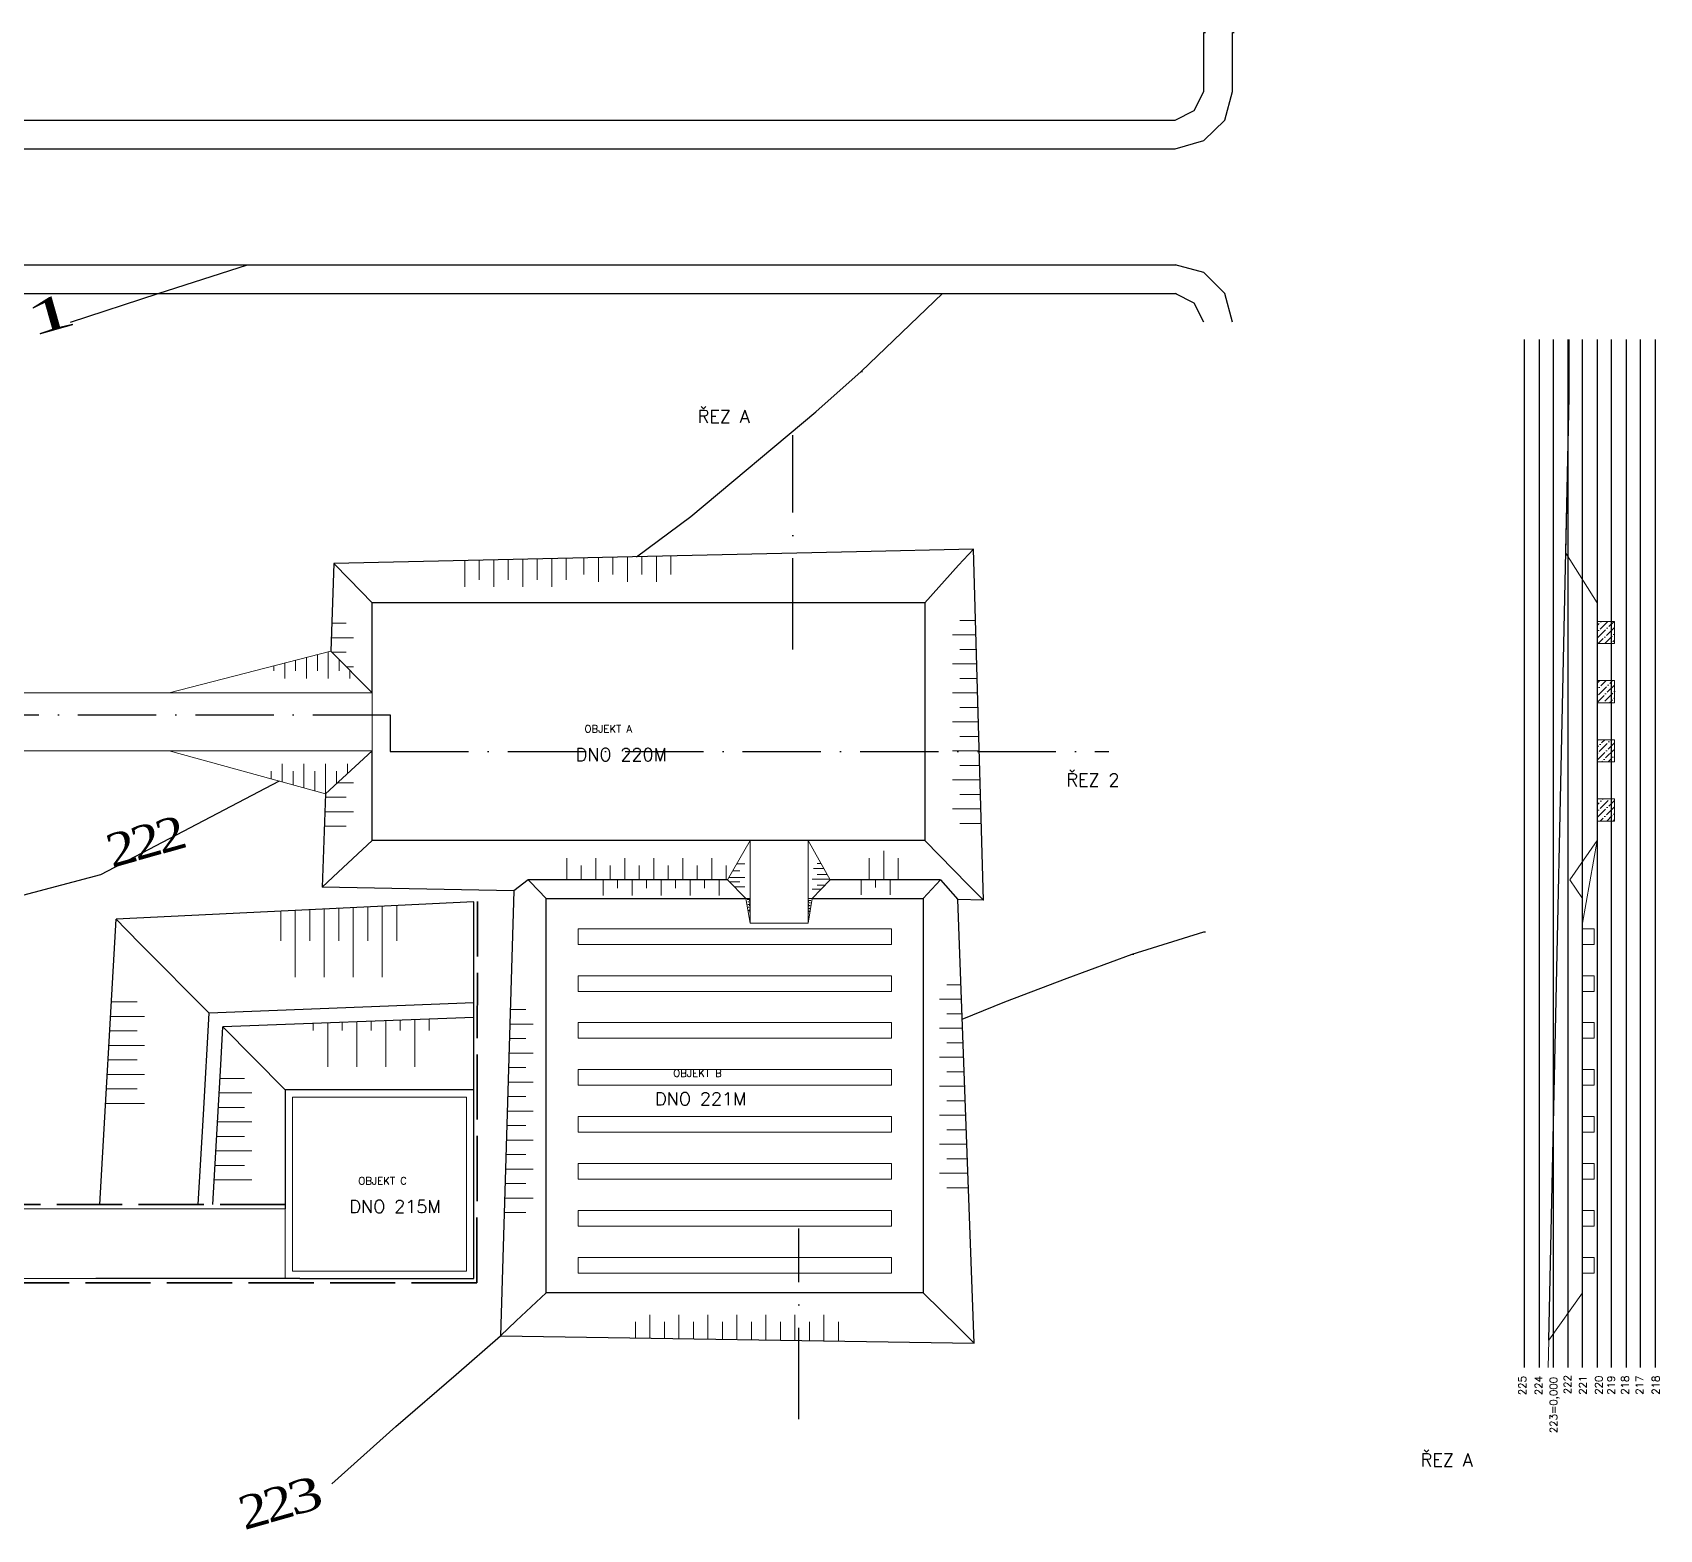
# Model space of a CAD drawing. Header units: millimetres. Extents: x -3518363 to 3223740, y -1530229 to 774657.
# Drawn here: x 275497 to 387701, y -999745 to -896481 of the extents above; entities that cross this region are included whole.
import ezdxf

# ---------------------------------------------------------------- set-up
doc = ezdxf.new("R2010")
doc.units = ezdxf.units.MM
doc.header["$LTSCALE"] = 15
doc.header["$MEASUREMENT"] = 0
doc.linetypes.add('ACAD_ISO02W100', pattern=[15, 12, -3])
doc.linetypes.add('ACAD_ISO10W100', pattern=[18, 12, -3, 0, -3])
doc.layers.get('0').update_dxf_attribs({"linetype": 'CONTINUOUS'})
doc.layers.get('DEFPOINTS').update_dxf_attribs({"linetype": 'CONTINUOUS'})
for name, color, linetype, lineweight in [('cesty', 7, 'CONTINUOUS', 15), ('HS', 90, 'ACAD_ISO10W100', 15), ('obj 2 pasy', 141, 'ACAD_ISO10W100', 15), ('pažení', 220, 'ACAD_ISO02W100', 30), ('texty', 255, 'CONTINUOUS', 15), ('ŘEZ', 11, 'ACAD_ISO10W100', 15)]:
    doc.layers.add(name, color=color, linetype=linetype, lineweight=lineweight)
for name, color, linetype in [('objekt 1', 40, 'CONTINUOUS'), ('objekt 2', 70, 'CONTINUOUS'), ('objekt 3', 150, 'CONTINUOUS'), ('ŘEZ bílá', 251, 'ACAD_ISO10W100'), ('ŘEZ čerch', 10, 'ACAD_ISO10W100')]:
    doc.layers.add(name, color=color, linetype=linetype)
doc.layers.add('svahovaní', color=7, linetype='CONTINUOUS', lineweight=15, true_color=0xe3331c)
doc.styles.add('romans', font='romans.shx')
doc.styles.add('TIMESNEWROMAN', font='times.ttf')

msp = doc.modelspace()

# ---------------------------------------------------------------- hatches: boundary and pattern name
at = {"layer": 'HS', "linetype": 'ByBlock', "extrusion": (1.93959e-16, -3.39308e-16, -1)}
h = msp.add_hatch(dxfattribs=at)
h.set_pattern_fill('ANSI36', color=256, scale=2500)
h.set_pattern_definition([(315, (52481.2, 81156.6), (607.66989, -165.72815), [781.25, -156.25, 0, -156.25])])
h.paths.add_polyline_path([(-383401.185, -950873.393), (-383401.185, -949343.393), (-384401.185, -949343.393), (-384401.185, -950873.393)])
h.paths.add_polyline_path([(-384401.185, -950873.393), (-384401.185, -949343.393), (-384601.185, -949343.393), (-384601.185, -950873.393)])
h.paths.add_polyline_path([(-383401.185, -946793.393), (-383401.185, -945263.393), (-384401.185, -945263.393), (-384401.185, -946793.393)])
h.paths.add_polyline_path([(-384401.185, -946793.393), (-384401.185, -945263.393), (-384601.185, -945263.393), (-384601.185, -946793.393)])
h.paths.add_polyline_path([(-383401.185, -942713.393), (-383401.185, -941183.393), (-384401.185, -941183.393), (-384401.185, -942713.393)])
h.paths.add_polyline_path([(-384401.185, -942713.393), (-384401.185, -941183.393), (-384601.185, -941183.393), (-384601.185, -942713.393)])
h.paths.add_polyline_path([(-383401.185, -938633.393), (-383401.185, -937103.393), (-384401.185, -937103.393), (-384401.185, -938633.393)])
h.paths.add_polyline_path([(-384401.185, -938633.393), (-384401.185, -937103.393), (-384601.185, -937103.393), (-384601.185, -938633.393)])

# ---------------------------------------------------------------- linework, layer by layer
for p, q in [((206107.585, -912503.744), (354402.304, -912503.744)), ((253981.185, -914484.091), (328981.185, -914484.091)), ((328981.185, -914484.091), (354402.304, -914484.091))]:
    msp.add_line(p, q)
at = {"elevation": 0}
for points in [[(202044.014, -896480.916), (202044.014, -900544.482), (202584.106, -902524.829), (204024.361, -903939.359), (206107.585, -904505.176), (354299.433, -904505.176), (356279.78, -903939.359), (357720.041, -902524.829), (358260.127, -900544.482), (358260.127, -896480.916), (358363.011, -896480.916)], [(204024.361, -896480.916), (204024.361, -900544.482), (204667.331, -901856.14), (206107.585, -902524.829), (354299.433, -902524.829), (355611.092, -901856.14), (356279.78, -900544.482), (356279.78, -896480.916), (356382.664, -896480.916)], [(278120.284, -916464.438), (284164.197, -914484.091), (290321.324, -912503.744)], [(358260.127, -916464.438), (357720.041, -914484.091), (356279.78, -913043.843), (354299.433, -912503.744), (354402.304, -912503.744)], [(332644.19, -919859.315), (338250.887, -914484.091), (338353.772, -914484.091)], [(356279.78, -916464.438), (355611.092, -915152.779), (354299.433, -914484.091), (354402.304, -914484.091)], [(329510.237, -922646.592), (332644.19, -919859.315), (332747.061, -919859.315)], [(317159.87, -932646.511), (320890.683, -929863.948), (329510.237, -922646.592)], [(274828.278, -955994.253), (280203.503, -954554.006), (292521.46, -948110.689)], [(351341.771, -960057.845), (356279.78, -958514.7), (356382.664, -958514.7)], [(339612.074, -964538.239), (342545.926, -963349.851), (346840.977, -961703.835), (351341.771, -960057.845), (351444.642, -960057.845)], [(296149.177, -996604.281), (300547.099, -992643.573), (304713.536, -989042.954), (307778.604, -986395.852)]]:
    msp.add_lwpolyline(points, dxfattribs=at)
at = {"layer": 'cesty', "linetype": 'ByBlock', "extrusion": (1.93959e-16, -3.39308e-16, -1)}
for p, q in [((324981.185, -935823.393), (326981.185, -935823.393)), ((326981.185, -935823.393), (328981.185, -935823.393)), ((296062.025, -939154.233), (284931.185, -942023.393)), ((298931.185, -942023.393), (296062.025, -939154.233)), ((284931.185, -942023.393), (262699.552, -942023.393)), ((298931.185, -942023.393), (284931.185, -942023.393)), ((298931.185, -942023.393), (298931.185, -946023.393)), ((284931.185, -946023.393), (262091.185, -946023.393)), ((284931.185, -946023.393), (298931.185, -946023.393)), ((295711.253, -948987.87), (284931.185, -946023.393)), ((298931.185, -946023.393), (295711.253, -948987.87)), ((323416.567, -954934.061), (324981.185, -952223.393)), ((326981.185, -952223.393), (324981.185, -952223.393)), ((324981.185, -952223.393), (324981.185, -957923.393)), ((328981.185, -952223.393), (326981.185, -952223.393)), ((328981.185, -957923.393), (328981.185, -952223.393)), ((330501.075, -954934.061), (328981.185, -952223.393)), ((324691.185, -956223.393), (323416.567, -954934.061)), ((329271.185, -956223.393), (330501.075, -954934.061)), ((324691.185, -956223.393), (324981.185, -957923.393)), ((324691.185, -956223.393), (324981.185, -956223.393)), ((329271.185, -956223.393), (328981.185, -957923.393)), ((329271.185, -956223.393), (328981.185, -956223.393)), ((324981.185, -957923.393), (328981.185, -957923.393)), ((292931.185, -977623.393), (261931.185, -977623.393)), ((292931.185, -982423.393), (292931.185, -977623.393)), ((282361.185, -982423.393), (261931.185, -982423.393))]:
    msp.add_line(p, q, dxfattribs=at)
at = {"layer": 'DEFPOINTS', "linetype": 'ByBlock', "extrusion": (1.93959e-16, -3.39308e-16, -1)}
msp.add_line((380071.057, -986683.542), (381472.095, -921601.955), dxfattribs=at)
at = {"layer": 'obj 2 pasy', "linetype": 'ByBlock', "extrusion": (1.93959e-16, -3.39308e-16, -1)}
for p, q in [((334731.185, -958303.393), (313131.185, -958303.393)), ((313131.185, -958303.393), (313131.185, -959383.393)), ((334731.185, -959383.393), (334731.185, -958303.393)), ((313131.185, -959383.393), (334731.185, -959383.393)), ((334731.185, -961543.393), (313131.185, -961543.393)), ((313131.185, -961543.393), (313131.185, -962623.393)), ((334731.185, -962623.393), (334731.185, -961543.393)), ((313131.185, -962623.393), (334731.185, -962623.393)), ((334731.185, -964783.393), (313131.185, -964783.393)), ((313131.185, -964783.393), (313131.185, -965863.393)), ((334731.185, -965863.393), (334731.185, -964783.393)), ((313131.185, -965863.393), (334731.185, -965863.393)), ((334731.185, -968023.393), (313131.185, -968023.393)), ((313131.185, -968023.393), (313131.185, -969103.393)), ((334731.185, -969103.393), (334731.185, -968023.393)), ((313131.185, -969103.393), (334731.185, -969103.393)), ((293431.185, -969923.393), (293431.185, -981923.393)), ((305431.185, -969923.393), (293431.185, -969923.393)), ((305431.185, -981923.393), (305431.185, -969923.393)), ((334731.185, -971263.393), (313131.185, -971263.393)), ((313131.185, -971263.393), (313131.185, -972343.393)), ((334731.185, -972343.393), (334731.185, -971263.393)), ((313131.185, -972343.393), (334731.185, -972343.393)), ((334731.185, -974503.393), (313131.185, -974503.393)), ((313131.185, -974503.393), (313131.185, -975583.393)), ((334731.185, -975583.393), (334731.185, -974503.393)), ((313131.185, -975583.393), (334731.185, -975583.393)), ((334731.185, -977743.393), (313131.185, -977743.393)), ((313131.185, -977743.393), (313131.185, -978823.393)), ((334731.185, -978823.393), (334731.185, -977743.393)), ((313131.185, -978823.393), (334731.185, -978823.393)), ((334731.185, -980983.393), (313131.185, -980983.393)), ((313131.185, -980983.393), (313131.185, -982063.393)), ((334731.185, -982063.393), (334731.185, -980983.393)), ((293431.185, -981923.393), (305431.185, -981923.393)), ((313131.185, -982063.393), (334731.185, -982063.393))]:
    msp.add_line(p, q, dxfattribs=at)
at = {"layer": 'objekt 1', "linetype": 'ByBlock', "extrusion": (1.93959e-16, -3.39308e-16, -1)}
for p, q in [((332313.38, -932306.672), (296277.455, -933114.83)), ((340382.374, -932125.713), (332313.38, -932306.672)), ((339350.664, -933214.555), (340382.374, -932125.713)), ((341092.327, -956332.857), (340382.374, -932125.713)), ((296277.455, -933114.83), (296062.025, -939154.233)), ((297330.186, -934183.36), (296277.455, -933114.83)), ((295711.253, -948987.87), (295481.635, -955425.03)), ((296572.243, -954395.187), (295481.635, -955425.03)), ((308700.181, -955688.13), (295481.635, -955425.03)), ((309667.978, -954934.061), (308700.181, -955688.13)), ((323416.567, -954934.061), (309667.978, -954934.061)), ((338114.973, -954934.061), (330501.075, -954934.061)), ((338114.973, -954934.061), (339305.596, -956297.294)), ((340026.343, -955277.547), (341092.327, -956332.857)), ((341092.327, -956332.857), (339305.596, -956297.294))]:
    msp.add_line(p, q, dxfattribs=at)
at = {"layer": 'objekt 1', "extrusion": (1.93959e-16, -3.39308e-16, -1)}
for p, q in [((337031.185, -935823.393), (339350.664, -933214.555)), ((298931.185, -935823.393), (297330.186, -934183.36)), ((337031.185, -935823.393), (298931.185, -935823.393)), ((298931.185, -942023.393), (298931.185, -935823.393)), ((337031.185, -935823.393), (337031.185, -952223.393)), ((298931.185, -952223.393), (298931.185, -946023.393)), ((298931.185, -952223.393), (296572.243, -954395.187)), ((324981.185, -952223.393), (298931.185, -952223.393)), ((337031.185, -952223.393), (324981.185, -952223.393)), ((337031.185, -952223.393), (340026.343, -955277.547))]:
    msp.add_line(p, q, dxfattribs=at)
at = {"layer": 'objekt 2', "linetype": 'ByBlock', "extrusion": (1.93959e-16, -3.39308e-16, -1)}
for p, q in [((308700.181, -955688.13), (307770.016, -986395.724)), ((309805.673, -955073.346), (309667.978, -954934.061)), ((340443.151, -986885.228), (339305.596, -956297.294)), ((308855.009, -985359.968), (307770.016, -986395.724)), ((339376.582, -985830.509), (340443.151, -986885.228)), ((307770.016, -986395.724), (340443.151, -986885.228))]:
    msp.add_line(p, q, dxfattribs=at)
at = {"layer": 'objekt 2', "extrusion": (1.93959e-16, -3.39308e-16, -1)}
for p, q in [((310931.185, -956223.393), (309805.673, -955073.346)), ((336931.185, -956223.393), (338114.973, -954934.061)), ((310931.185, -983423.393), (310931.185, -956223.393)), ((310931.185, -956223.393), (324691.185, -956223.393)), ((329271.185, -956223.393), (336931.185, -956223.393)), ((336931.185, -956223.393), (336931.185, -983423.393)), ((310931.185, -983423.393), (308855.009, -985359.968)), ((336931.185, -983423.393), (310931.185, -983423.393)), ((336931.185, -983423.393), (339376.582, -985830.509))]:
    msp.add_line(p, q, dxfattribs=at)
at = {"layer": 'objekt 3', "linetype": 'ByBlock', "extrusion": (1.93959e-16, -3.39308e-16, -1)}
for p, q in [((305931.185, -956443.393), (281259.421, -957653.786)), ((305931.185, -957443.393), (305931.185, -956443.393)), ((280148.514, -977333.393), (281259.421, -957653.786)), ((281963.803, -958363.607), (281259.421, -957653.786)), ((305931.185, -958943.393), (305931.185, -957443.393)), ((283020.377, -959428.338), (281963.803, -958363.607)), ((305931.185, -963423.393), (287677.024, -964120.941)), ((287281.981, -971119.083), (287677.024, -964120.941)), ((305931.185, -964423.393), (288623.2, -965074.423)), ((288475.781, -967685.935), (288623.2, -965074.423)), ((287931.185, -977333.393), (288475.781, -967685.935)), ((286931.185, -977333.393), (287281.981, -971119.083)), ((282361.185, -982423.393), (279861.185, -982423.393))]:
    msp.add_line(p, q, dxfattribs=at)
at = {"layer": 'objekt 3', "extrusion": (1.93959e-16, -3.39308e-16, -1)}
for p, q in [((305931.185, -970423.393), (305931.185, -958943.393)), ((287677.024, -964120.941), (283020.377, -959428.338)), ((292931.185, -969423.393), (288623.2, -965074.423)), ((305931.185, -969423.393), (292931.185, -969423.393)), ((292931.185, -969423.393), (292931.185, -977623.393)), ((305931.185, -982423.393), (305931.185, -970423.393)), ((293931.185, -982423.393), (282361.185, -982423.393)), ((293931.185, -982423.393), (305931.185, -982423.393))]:
    msp.add_line(p, q, dxfattribs=at)
at = {"layer": 'pažení', "linetype": 'ACAD_ISO02W100', "ltscale": 25, "extrusion": (1.93959e-16, -3.39308e-16, -1)}
for p, q in [((306141.185, -982723.393), (306184.5, -956430.965)), ((292931.185, -977333.393), (268931.185, -977333.393)), ((306141.185, -982723.393), (268931.185, -982723.393))]:
    msp.add_line(p, q, dxfattribs=at)
at = {"layer": 'svahovaní', "color": 0, "extrusion": (1.93959e-16, -3.39308e-16, -1)}
for p, q in [((305310.599, -932912.249), (305310.599, -934727.804)), ((306310.599, -932889.193), (306310.599, -934227.804)), ((307310.599, -932866.138), (307310.599, -934727.804)), ((308310.599, -932843.082), (308310.599, -934227.804)), ((309310.599, -932820.026), (309310.599, -934727.804)), ((310310.599, -932796.971), (310310.599, -934227.804)), ((311310.599, -932773.915), (311310.599, -934727.804)), ((312310.599, -932750.86), (312310.599, -934227.804)), ((313520.052, -932722.975), (313520.052, -933877.142)), ((314520.052, -932699.92), (314520.052, -934377.142)), ((315520.052, -932676.864), (315520.052, -933877.142)), ((316520.052, -932653.808), (316520.052, -934377.142)), ((317520.052, -932630.753), (317520.052, -933877.142)), ((318520.052, -932607.697), (318520.052, -934377.142)), ((319520.052, -932584.642), (319520.052, -933877.142)), ((296152.442, -937234.876), (297127.442, -937234.876)), ((340526.515, -937040.471), (339455.265, -937040.471)), ((296114.942, -938234.876), (297627.442, -938234.876)), ((340557.14, -938040.471), (338955.265, -938040.471)), ((340587.765, -939040.471), (339455.265, -939040.471)), ((292145.239, -940163.85), (292141.185, -940522.64)), ((292891.185, -939971.57), (292891.185, -941032.64)), ((293641.185, -939778.245), (293641.185, -940522.64)), ((294391.185, -939584.92), (294391.185, -941032.64)), ((295141.185, -939391.595), (295141.185, -940522.64)), ((295891.185, -939198.27), (295891.185, -941032.64)), ((296142.669, -939234.876), (297127.442, -939234.876)), ((296641.185, -939733.393), (296641.185, -940522.64)), ((297142.669, -940234.876), (297627.442, -940234.876)), ((340618.39, -940040.471), (338955.265, -940040.471)), ((297391.185, -940483.393), (297391.185, -941032.64)), ((340649.015, -941040.471), (339455.265, -941040.471)), ((340679.64, -942040.471), (338955.265, -942040.471)), ((340710.265, -943040.471), (339455.265, -943040.471)), ((340740.89, -944040.471), (338955.265, -944040.471)), ((340771.515, -945040.471), (339455.265, -945040.471)), ((292711.253, -948160.752), (292711.253, -946930.129)), ((294211.253, -948574.311), (294211.253, -946930.129)), ((295711.253, -948987.87), (295711.253, -946930.129)), ((297211.253, -947606.873), (297211.253, -946930.129)), ((340802.14, -946040.471), (338955.265, -946040.471)), ((291960.63, -947953.801), (291961.253, -947440.129)), ((293461.253, -948367.531), (293461.253, -947440.129)), ((294961.253, -948781.091), (294961.253, -947440.129)), ((296461.253, -948297.372), (296461.253, -947440.129)), ((340863.39, -948040.471), (338955.265, -948040.471)), ((340832.765, -947040.471), (339455.265, -947040.471)), ((295702.442, -949234.876), (297127.442, -949234.876)), ((296529.134, -948234.876), (297627.442, -948234.876)), ((340894.015, -949040.471), (339455.265, -949040.471)), ((295664.942, -950234.876), (297627.442, -950234.876)), ((340924.64, -950040.471), (338955.265, -950040.471)), ((295627.442, -951234.876), (297127.442, -951234.876)), ((340955.265, -951040.471), (339455.265, -951040.471)), ((312341.185, -954934.061), (312341.185, -953444.061)), ((314341.185, -954934.061), (314341.185, -953444.061)), ((316341.185, -954934.061), (316341.185, -953444.061)), ((318341.185, -954934.061), (318341.185, -953444.061)), ((320341.185, -954934.061), (320341.185, -953444.061)), ((322341.185, -954934.061), (322341.185, -953444.061)), ((333201.185, -954934.061), (333201.185, -953434.061)), ((334201.185, -954934.061), (334201.185, -952934.061)), ((335201.185, -954934.061), (335201.185, -953434.061)), ((313341.185, -954934.061), (313341.185, -953944.061)), ((315341.185, -954934.061), (315341.185, -953944.061)), ((317341.185, -954934.061), (317341.185, -953944.061)), ((319341.185, -954934.061), (319341.185, -953944.061)), ((321341.185, -954934.061), (321341.185, -953944.061)), ((323341.185, -954934.061), (323341.185, -953944.061)), ((323517.273, -954759.59), (324631.185, -954759.59)), ((323781.903, -954301.123), (324271.185, -954301.123)), ((324056.037, -953826.193), (324631.185, -953826.193)), ((330056.174, -954140.595), (329361.185, -954140.595)), ((329611.185, -953803.393), (329867.102, -953803.393)), ((330293.239, -954563.393), (329611.185, -954563.393)), ((314841.185, -954934.061), (314841.185, -956002.591)), ((315841.185, -954934.061), (315841.185, -955502.591)), ((316841.185, -954934.061), (316841.185, -956002.591)), ((317841.185, -954934.061), (317841.185, -955502.591)), ((318841.185, -954934.061), (318841.185, -956002.591)), ((319841.185, -954934.061), (319841.185, -955502.591)), ((320841.185, -954934.061), (320841.185, -956002.591)), ((321841.185, -954934.061), (321841.185, -955502.591)), ((322841.185, -954934.061), (322841.185, -956002.591)), ((323542.822, -955061.774), (324271.185, -955063.393)), ((323900.859, -955423.944), (324631.185, -955423.944)), ((330472.311, -954882.761), (329261.185, -954883.393)), ((329886.13, -955578.727), (329261.185, -955578.727)), ((330159.449, -955292.198), (329611.185, -955292.198)), ((332641.185, -954934.061), (332641.185, -955954.061)), ((333641.185, -954934.061), (333641.185, -955454.061)), ((334641.185, -954934.061), (334641.185, -955954.061)), ((292621.185, -957096.379), (292621.185, -959134.059)), ((293621.185, -957047.319), (293621.185, -961634.059)), ((294621.185, -956998.26), (294621.185, -959134.059)), ((295621.185, -956949.2), (295621.185, -961634.059)), ((296621.185, -956900.14), (296621.185, -959134.059)), ((297621.185, -956851.08), (297621.185, -961634.059)), ((298621.185, -956802.02), (298621.185, -959134.059)), ((299621.185, -956752.96), (299621.185, -961634.059)), ((300621.185, -956703.9), (300621.185, -959134.059)), ((324981.185, -956283.393), (324791.185, -956283.393)), ((324981.185, -956443.393), (324821.185, -956443.393)), ((324981.185, -956623.393), (324831.185, -956623.393)), ((324981.185, -956823.393), (324851.185, -956823.393)), ((324981.185, -957043.393), (324861.185, -957043.393)), ((324981.185, -956703.393), (324911.185, -956703.393)), ((324981.185, -956943.393), (324911.185, -956943.393)), ((324981.185, -956353.393), (324921.185, -956353.393)), ((324981.185, -956543.393), (324921.185, -956543.393)), ((328981.185, -956363.393), (329171.185, -956363.393)), ((328981.185, -956433.393), (329041.185, -956433.393)), ((328981.185, -956523.393), (329141.185, -956523.393)), ((328981.185, -956623.393), (329041.185, -956623.393)), ((328981.185, -956703.393), (329131.185, -956703.393)), ((328981.185, -956783.393), (329051.185, -956783.393)), ((328981.185, -956903.393), (329111.185, -956903.393)), ((328981.185, -957023.393), (329051.185, -957023.393)), ((324981.185, -957143.393), (324921.185, -957143.393)), ((328981.185, -957123.393), (329101.185, -957123.393)), ((328981.185, -957223.393), (329041.185, -957223.393)), ((339524.1, -962172.687), (338544.755, -962172.687)), ((280937.68, -963353.393), (282724.102, -963353.393)), ((339561.289, -963172.687), (338044.755, -963172.687)), ((280881.231, -964353.393), (283224.102, -964353.393)), ((294857.067, -964839.939), (294857.067, -965328.863)), ((295857.067, -964802.325), (295857.067, -967828.863)), ((296857.067, -964764.71), (296857.067, -965328.863)), ((297857.067, -964727.096), (297857.067, -967828.863)), ((298857.067, -964689.482), (298857.067, -965328.863)), ((299857.067, -964651.867), (299857.067, -967828.863)), ((300857.067, -964614.253), (300857.067, -965328.863)), ((301857.067, -964576.638), (301857.067, -967828.863)), ((302857.067, -964539.024), (302857.067, -965328.863)), ((308435.996, -964880.837), (310027.941, -964880.837)), ((308467.385, -963880.837), (309527.941, -963880.837)), ((339598.479, -964172.687), (338544.755, -964172.687)), ((280824.781, -965353.393), (282724.102, -965353.393)), ((308404.607, -965880.837), (309527.941, -965880.837)), ((339635.669, -965172.687), (338044.755, -965172.687)), ((280768.331, -966353.393), (283224.102, -966353.393)), ((308373.218, -966880.837), (310027.941, -966880.837)), ((339710.048, -967172.687), (338044.755, -967172.687)), ((339672.858, -966172.687), (338544.755, -966172.687)), ((280711.882, -967353.393), (282724.102, -967353.393)), ((308341.829, -967880.837), (309527.941, -967880.837)), ((339747.238, -968172.687), (338544.755, -968172.687)), ((280598.982, -969353.393), (282724.102, -969353.393)), ((280655.432, -968353.393), (283224.102, -968353.393)), ((288422.297, -968633.393), (290112.754, -968633.393)), ((308310.441, -968880.837), (310027.941, -968880.837)), ((339784.427, -969172.687), (338044.755, -969172.687)), ((280542.532, -970353.393), (283224.102, -970353.393)), ((288365.847, -969633.393), (290612.754, -969633.393)), ((308279.052, -969880.837), (309527.941, -969880.837)), ((339821.617, -970172.687), (338544.755, -970172.687)), ((288252.948, -971633.393), (290612.754, -971633.393)), ((288309.398, -970633.393), (290112.754, -970633.393)), ((308247.663, -970880.837), (310027.941, -970880.837)), ((339858.807, -971172.687), (338044.755, -971172.687)), ((288196.498, -972633.393), (290112.754, -972633.393)), ((308216.274, -971880.837), (309527.941, -971880.837)), ((339895.996, -972172.687), (338544.755, -972172.687)), ((288140.049, -973633.393), (290612.754, -973633.393)), ((308153.496, -973880.837), (309527.941, -973880.837)), ((308184.885, -972880.837), (310027.941, -972880.837)), ((339933.186, -973172.687), (338044.755, -973172.687)), ((288083.599, -974633.393), (290112.754, -974633.393)), ((308122.107, -974880.837), (310027.941, -974880.837)), ((339970.376, -974172.687), (338544.755, -974172.687)), ((288027.149, -975633.393), (290612.754, -975633.393)), ((308090.718, -975880.837), (309527.941, -975880.837)), ((340007.565, -975172.687), (338044.755, -975172.687)), ((340044.755, -976172.687), (338544.755, -976172.687)), ((308059.329, -976880.837), (310027.941, -976880.837)), ((308027.941, -977880.837), (309527.941, -977880.837)), ((318071.97, -986550.066), (318071.97, -984932.48)), ((320071.97, -986580.03), (320071.97, -984932.48)), ((322071.97, -986609.993), (322071.97, -984932.48)), ((324071.97, -986639.957), (324071.97, -984932.48)), ((326071.97, -986669.921), (326071.97, -984932.48)), ((328071.97, -986699.884), (328071.97, -984932.48)), ((330071.97, -986729.848), (330071.97, -984932.48)), ((317071.97, -986535.084), (317071.97, -985432.48)), ((319071.97, -986565.048), (319071.97, -985432.48)), ((321071.97, -986595.011), (321071.97, -985432.48)), ((323071.97, -986624.975), (323071.97, -985432.48)), ((325071.97, -986654.939), (325071.97, -985432.48)), ((327071.97, -986684.903), (327071.97, -985432.48)), ((329071.97, -986714.866), (329071.97, -985432.48)), ((331071.97, -986744.83), (331071.97, -985432.48))]:
    msp.add_line(p, q, dxfattribs=at)
at = {"layer": 'ŘEZ', "linetype": 'ByBlock', "extrusion": (1.93959e-16, -3.39308e-16, -1)}
for p, q in [((381472.095, -921601.955), (381472.095, -917663.393)), ((381239.529, -932405.173), (381472.095, -921601.955)), ((383401.185, -935823.393), (381239.529, -932405.173)), ((383401.185, -935823.393), (383401.185, -952223.393)), ((383401.185, -937103.393), (384601.185, -937103.393)), ((384601.185, -937103.393), (384601.185, -938633.393)), ((384601.185, -938633.393), (383401.185, -938633.393)), ((383401.185, -941183.393), (384601.185, -941183.393)), ((384601.185, -941183.393), (384601.185, -942713.393)), ((384601.185, -942713.393), (383401.185, -942713.393)), ((383401.185, -945263.393), (384601.185, -945263.393)), ((384601.185, -945263.393), (384601.185, -946793.393)), ((384601.185, -946793.393), (383401.185, -946793.393)), ((383401.185, -949343.393), (384601.185, -949343.393)), ((384601.185, -949343.393), (384601.185, -950873.393)), ((384601.185, -950873.393), (383401.185, -950873.393)), ((383401.185, -952223.393), (381510.308, -954934.061)), ((382401.185, -957923.393), (383401.185, -952223.393)), ((382401.185, -956223.393), (381510.308, -954934.061)), ((382401.185, -956223.393), (382401.185, -983412.282)), ((382401.185, -958303.393), (383201.185, -958303.393)), ((383201.185, -958303.393), (383201.185, -959383.393)), ((382401.185, -959383.393), (383201.185, -959383.393)), ((382401.185, -961543.393), (383201.185, -961543.393)), ((383201.185, -961543.393), (383201.185, -962623.393)), ((382401.185, -962623.393), (383201.185, -962623.393)), ((382401.185, -964783.393), (383201.185, -964783.393)), ((383201.185, -964783.393), (383201.185, -965863.393)), ((383201.185, -965863.393), (382401.185, -965863.393)), ((382401.185, -968023.393), (383201.185, -968023.393)), ((383201.185, -968023.393), (383201.185, -969103.393)), ((382401.185, -969103.393), (383201.185, -969103.393)), ((382401.185, -971263.393), (383201.185, -971263.393)), ((383201.185, -971263.393), (383201.185, -972343.393)), ((382401.185, -972343.393), (383201.185, -972343.393)), ((382401.185, -974503.393), (383201.185, -974503.393)), ((383201.185, -974503.393), (383201.185, -975583.393)), ((382401.185, -975583.393), (383201.185, -975583.393)), ((382401.185, -977743.393), (383201.185, -977743.393)), ((383201.185, -977743.393), (383201.185, -978823.393)), ((382401.185, -978823.393), (383201.185, -978823.393)), ((382401.185, -980983.393), (383201.185, -980983.393)), ((383201.185, -980983.393), (383201.185, -982063.393)), ((382401.185, -982063.393), (383201.185, -982063.393)), ((380071.057, -986683.542), (382401.185, -983412.282)), ((380030.373, -988573.393), (380071.057, -986683.542))]:
    msp.add_line(p, q, dxfattribs=at)
at = {"layer": 'ŘEZ bílá', "color": 250, "linetype": 'ByBlock', "true_color": 0x1a1a1a, "extrusion": (1.93959e-16, -3.39308e-16, -1)}
for p, q in [((378401.185, -988573.393), (378401.185, -917663.393)), ((379401.185, -917663.393), (379401.185, -988573.393)), ((380401.185, -988573.393), (380401.185, -917663.393)), ((381401.185, -988573.393), (381401.185, -917663.393)), ((382401.185, -988573.393), (382401.185, -917663.393)), ((383401.185, -917663.393), (383401.185, -988573.393)), ((384401.185, -988573.393), (384401.185, -917663.393)), ((385401.185, -917663.393), (385401.185, -988573.393)), ((386401.185, -988573.393), (386401.185, -917663.393)), ((387401.185, -917663.393), (387401.185, -988573.393))]:
    msp.add_line(p, q, dxfattribs=at)
at = {"layer": 'ŘEZ čerch', "ltscale": 35, "extrusion": (1.93959e-16, -3.39308e-16, -1)}
for p, q in [((327921.185, -939040.893), (327921.185, -924265.893)), ((328351.185, -992133.393), (328351.185, -978983.393))]:
    msp.add_line(p, q, dxfattribs=at)
at = {"layer": 'ŘEZ čerch', "linetype": 'ACAD_ISO10W100', "ltscale": 30, "extrusion": (1.93959e-16, -3.39308e-16, -1)}
for p, q in [((246228.994, -943553.393), (300168.994, -943553.393)), ((300168.994, -943553.393), (300168.994, -946083.393)), ((300168.994, -946083.393), (349718.994, -946083.393))]:
    msp.add_line(p, q, dxfattribs=at)

# ---------------------------------------------------------------- texts
at = {"char_height": 2289.8356, "attachment_point": 7, "rotation": 15.80019522, "style": 'TIMESNEWROMAN'}
for s, insert, width in [('\\W1.95;1', (275445.44, -917467.17), 3945.50577), ('\\W1.16;2', (282672.043, -953627.486), 3047.34523), ('\\W1.16;2', (284369.442, -953164.67), 3047.34523), ('\\W1.16;2', (280974.722, -954116.202), 3047.34523), ('\\W1.35;3', (293473.77, -998840.916), 3263.01579), ('\\W1.16;2', (290104.61, -999792.513), 3047.34523), ('\\W1.16;2', (291801.97, -999303.823), 3047.34523)]:
    msp.add_mtext(s, dxfattribs=dict(at, insert=insert, width=width))
at = {"layer": 'texty', "ltscale": 20, "extrusion": (1.93959e-16, -3.39308e-16, -1), "style": 'romans', "text_generation_flag": 2}
for s, height, p in [('ŘEZ A', 890.0917, (-321371.185, -923413.393)), ('OBJEKT A', 514.897, (-313560.063, -944775.96)), ('DNO 220M', 890.0917, (-312951.185, -946733.393)), ('ŘEZ 2', 890.0917, (-346798.994, -948483.393)), ('OBJEKT B', 514.897, (-319681.185, -968525.96)), ('DNO 221M', 890.0917, (-318431.185, -970483.393)), ('OBJEKT C', 514.897, (-297960.063, -975955.96)), ('DNO 215M', 890.0917, (-297351.185, -977913.393)), ('ŘEZ A', 890.0917, (-371231.185, -995393.393))]:
    msp.add_text(s, height=height, dxfattribs=at).set_placement(p)
for s, p in [('225', (-378501.185, -990483.393)), ('224', (-379621.185, -990483.393)), ('223=0,000', (-380651.185, -993103.393)), ('222', (-381611.185, -990413.393)), ('221', (-382671.185, -990453.393)), ('220', (-383771.185, -990453.393)), ('219', (-384621.185, -990453.393)), ('218', (-385581.185, -990453.393)), ('217', (-386581.185, -990453.393)), ('218', (-387701.185, -990453.393))]:
    msp.add_text(s, height=514.897, rotation=270, dxfattribs=at).set_placement(p)

doc.saveas('drawing.dxf')
